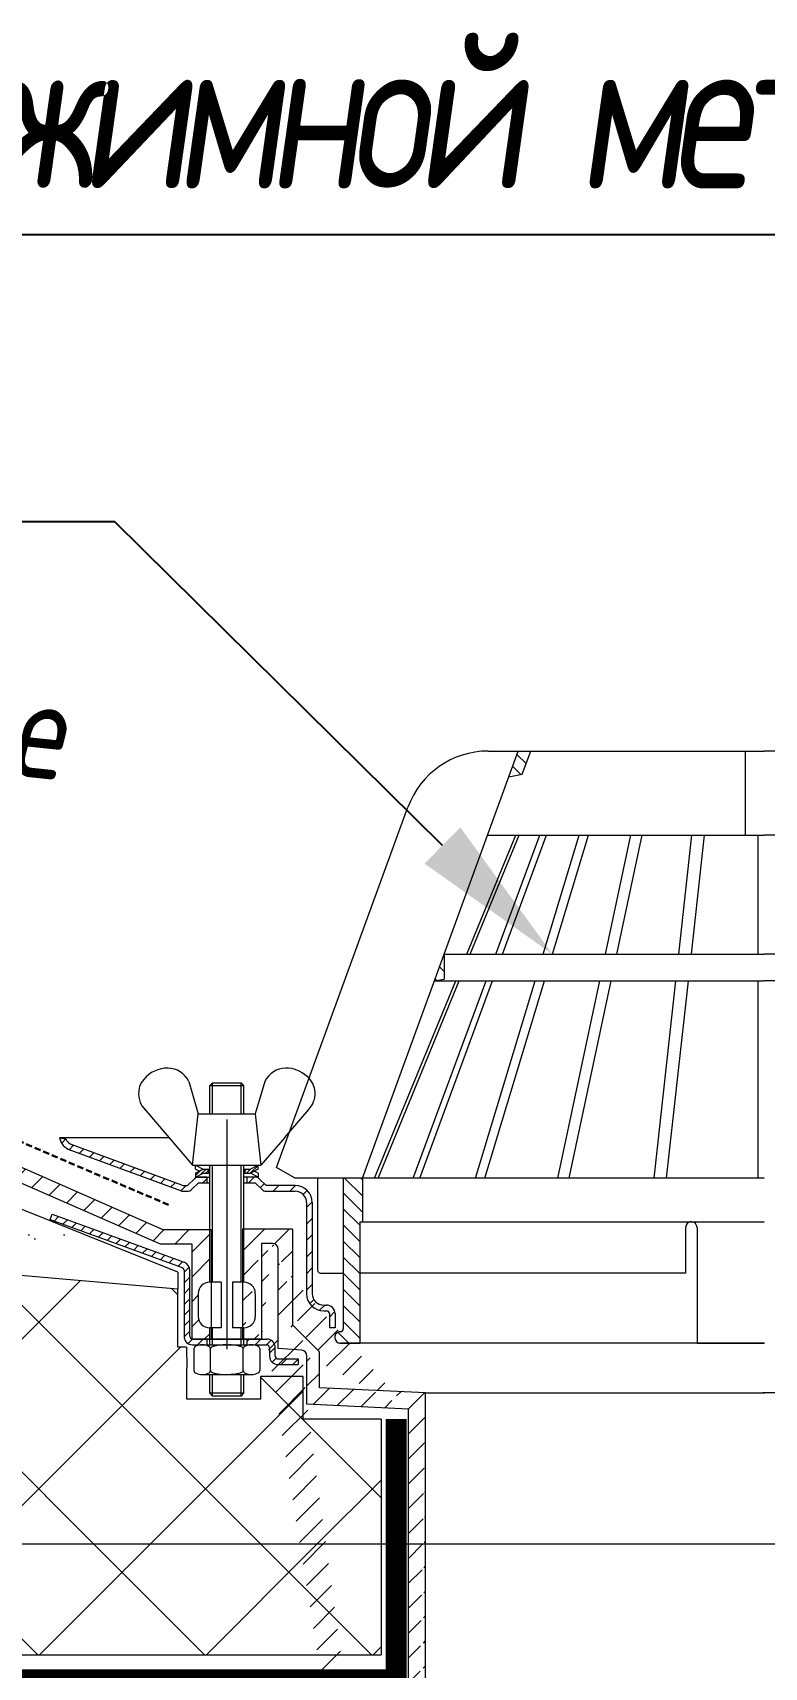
# Model space of a CAD drawing. Header units: millimetres. Extents: x 77165 to 11476408, y -193619 to 427745.
# Drawn here: x 393318 to 393908, y 387726 to 389047 of the extents above; entities that cross this region are included whole.
import ezdxf
from ezdxf import colors
from ezdxf.entities.mleader import LeaderData, LeaderLine
from ezdxf.math import Vec2, Vec3

# ---------------------------------------------------------------- set-up
doc = ezdxf.new("R2010")
doc.units = ezdxf.units.MM
doc.linetypes.add('DASHED', pattern=[0.75, 0.5, -0.25])
doc.layers.add('АР_Кровельный аэратор', color=250, linetype='Continuous')
doc.layers.add('АР_Тонкие', color=250, linetype='Continuous', lineweight=5)
doc.styles.add('Архитект', font='isocpeur.ttf', dxfattribs={"width": 0.8, "oblique": 8})
pattern_1 = [(45, (-416449.63, 161904.75), (-67.351921, 67.351921), []), (135, (-416449.63, 161904.75), (-67.351921, -67.351921), [])]

msp = doc.modelspace()

# ---------------------------------------------------------------- hatches: boundary and pattern name
at = {"layer": 'АР_Кровельный аэратор', "lineweight": 15}
h = msp.add_hatch(dxfattribs=at)
h.set_pattern_fill('AR-SAND', color=256, scale=1.8, style=0)
h.set_pattern_definition([(37.5, (-416449.63, 161904.754), (-2.8800563, 88.094383), [0, -69.4944, 0, -77.724, 0, -74.295]), (7.5, (-416449.63, 161904.75), (80.914191, 129.028518), [0, -37.4904, 0, -62.6364, 0, -24.003]), (327.5, (-416505.864, 161904.754), (142.3786266, 0.258693), [0, -22.86, 0, -82.296, 0, -107.442]), (317.5, (-416505.86, 161904.75), (137.440161, 40.127278), [0, -11.43, 0, -53.9496, 0, -61.722])])
h.paths.add_polyline_path([(393307.47676, 388094.3986), (393252.13626, 388121.58838), (393179.92803, 388123.75911), (393179.92803, 388090.67021), (393179.70595, 388088.89363), (393199.51184, 388087.18751, -0.957932331), (393215.72736, 388086.49038, -1), (393199.48187, 388086.49038, -0.0214857625), (393199.51184, 388087.18751), (393179.70595, 388088.89363), (393175.37163, 388054.21905), (393435.06466, 388031.84858), (393435.06178, 388045.71663)])
h.paths.add_polyline_path([(392877.59732, 388148.88418), (393163.55347, 388124.25136, 0.0213301521), (393168.32478, 388124.04475), (393172.05643, 388124.04243), (393172.03624, 388091.59544), (393171.97472, 388091.62064), (393172.23383, 388089.53729), (393112.86091, 388094.65179, 0.0213301521), (393112.89087, 388095.34387, 0.9582306426), (393096.67536, 388096.04605), (393010.02442, 388103.51033, 0.0213301521), (393010.05439, 388104.2024, 0.9582306426), (392993.83888, 388104.90458), (392907.18794, 388112.36886, 0.0213301521), (392907.21791, 388113.06094, 0.9582306426), (392891.00239, 388113.76312), (392883.14157, 388114.44027, 0.0213301521), (392883.16218, 388114.9162, 0.4142135624), (392877.57966, 388120.50568)])
h.paths.add_polyline_path([(392877.55438, 388079.87361), (392877.57271, 388109.33368, 0.3894425922), (392883.14157, 388114.44027), (392891.00239, 388113.76312, 0.0213301521), (392890.97243, 388113.07105, 0.9582306426), (392907.18794, 388112.36886), (392993.83888, 388104.90458, 0.0213301521), (392993.80891, 388104.21251, 0.9582306426), (393010.02442, 388103.51033), (393096.67536, 388096.04605, 0.0213301521), (393096.64539, 388095.35397, 0.9582306426), (393112.86091, 388094.65179), (393172.23383, 388089.53729), (393176.63988, 388054.1098)])
edge = h.paths.add_edge_path()
edge.add_line((392232.02411, 388204.49512), (392232.02411, 388170.5288))
edge.add_line((392232.02411, 388170.5288), (392274.54638, 388166.86585))
edge.add_arc((392282.63915, 388166.16872), 8.12274, -4.92341652, 175.07658348, ccw=False)
edge.add_line((392290.73192, 388165.47159), (392377.38286, 388158.00731))
edge.add_arc((392385.47564, 388157.31018), 8.12274, -4.92341652, 175.07658348, ccw=False)
edge.add_line((392393.56841, 388156.61306), (392480.21935, 388149.14877))
edge.add_arc((392488.31212, 388148.45165), 8.12274, -4.92341652, 175.07658348, ccw=False)
edge.add_line((392496.40489, 388147.75452), (392583.05583, 388140.29024))
edge.add_arc((392591.1486, 388139.59311), 8.12274, -4.92341652, 175.07658348, ccw=False)
edge.add_line((392599.24137, 388138.89598), (392685.89231, 388131.4317))
edge.add_arc((392693.98509, 388130.73458), 8.12274, -4.92341652, 175.07658348, ccw=False)
edge.add_line((392702.07786, 388130.03745), (392788.16591, 388122.62165))
edge.add_arc((392796.25868, 388121.92453), 8.12274, -4.92341653, 175.07658347, ccw=False)
edge.add_line((392804.35146, 388121.2274), (392872.0108, 388115.39909))
edge.add_arc((392877.57618, 388114.91968), 5.586, 89.96435306, 175.07658347, ccw=False)
edge.add_line((392877.57966, 388120.50568), (392877.59732, 388148.88418))
edge.add_line((392877.59732, 388148.88418), (392232.02411, 388204.49512))
edge = h.paths.add_edge_path()
edge.add_line((392232.02411, 388170.5288), (392232.02411, 388135.48085))
edge.add_line((392232.02411, 388135.48085), (392877.55438, 388079.87361))
edge.add_line((392877.55438, 388079.87361), (392877.57271, 388109.33368))
edge.add_arc((392877.57618, 388114.91968), 5.586, 175.07658348, 269.96435306, ccw=False)
edge.add_line((392872.0108, 388115.39909), (392804.35146, 388121.2274))
edge.add_arc((392796.25868, 388121.92453), 8.12274, 175.07658348, 355.07658348, ccw=False)
edge.add_line((392788.16591, 388122.62165), (392702.07786, 388130.03745))
edge.add_arc((392693.98509, 388130.73458), 8.12274, 175.07658348, 355.07658348, ccw=False)
edge.add_line((392685.89231, 388131.4317), (392599.24137, 388138.89598))
edge.add_arc((392591.1486, 388139.59311), 8.12274, 175.07658348, 355.07658348, ccw=False)
edge.add_line((392583.05583, 388140.29024), (392496.40489, 388147.75452))
edge.add_arc((392488.31212, 388148.45165), 8.12274, 175.07658348, 355.07658348, ccw=False)
edge.add_line((392480.21935, 388149.14877), (392393.56841, 388156.61306))
edge.add_arc((392385.47564, 388157.31018), 8.12274, 175.07658348, 355.07658348, ccw=False)
edge.add_line((392377.38286, 388158.00731), (392290.73192, 388165.47159))
edge.add_arc((392282.63915, 388166.16872), 8.12274, 175.07658347, 355.07658347, ccw=False)
edge.add_line((392274.54638, 388166.86585), (392232.02411, 388170.5288))
h = msp.add_hatch(dxfattribs=at)
h.set_pattern_fill('ANSI37', color=256, scale=30, style=0)
h.set_pattern_definition(pattern_1)
h.paths.add_polyline_path([(396405.36929, 388160.75911), (395614.09293, 388136.94145), (394382.07034, 388031.58477), (394382.07034, 387985.22097), (394375.05819, 387985.22097), (394375.05819, 387968.30932), (394375.05819, 387943.04484), (394315.35604, 387943.04484), (394315.35604, 387961.30892), (394280.94564, 387961.30892), (394280.94564, 387926.99477), (394218.037, 387926.99477), (394218.037, 387826.07268), (395627.95906, 387826.07268), (396405.36929, 387826.07268)])
h.paths.add_polyline_path([(392194.82905, 387980.56754), (392307.80974, 387973.73748), (392232.02411, 387949.90069), (392232.02411, 387826.07268), (393599.07042, 387826.07268), (393599.1198, 387926.93047), (393536.21117, 387926.9174), (393536.20404, 387961.23156), (393501.79364, 387961.22441), (393501.79743, 387942.96032), (393442.09528, 387942.94792), (393442.09003, 387968.2124), (393442.08652, 387985.12405), (393435.07437, 387985.12259), (393435.06466, 388031.84858), (392232.02411, 388135.48085), (392232.02411, 388010.72122), (392194.82905, 387999.13105)])
h = msp.add_hatch(dxfattribs=at)
h.set_pattern_fill('ANSI31', color=256, scale=4.48, style=0)
h.set_pattern_definition([(45, (170480.137, 415255.578), (-10.0578869, 10.0578869), [])])
h.paths.add_polyline_path([(393095.87876, 388152.53181), (393095.88114, 388141.03335), (393164.40585, 388141.04759), (393172.33342, 388148.97845), (393172.33267, 388152.54769)])
h.paths.add_polyline_path([(393181.99093, 388152.5497), (393181.99301, 388142.5521), (393185.66385, 388141.05201), (393254.32552, 388141.06627), (393272.11245, 388133.28934, -0.626669673), (393280.86932, 388129.4606), (393420.98203, 388068.19948), (393446.39299, 388068.19948), (393446.39299, 387991.55467, 0.0559229182), (393446.90261, 387991.49749), (393460.68323, 387991.4974), (393460.68323, 388000.6948, -0.4142135624), (393451.48447, 388009.89356), (393451.48447, 388028.2911, -0.4142135624), (393460.68323, 388037.48986), (393460.68323, 388079.69793), (393423.0361, 388079.69793), (393257.79497, 388152.56545)])
edge = h.paths.add_edge_path()
edge.add_line((393527.45403, 388080.25071), (393487.12101, 388080.25071))
edge.add_line((393487.12101, 388080.25071), (393487.12883, 387991.49603))
edge.add_line((393527.45403, 388003.06138), (393549.3011, 387981.21431))
edge.add_line((393527.45403, 388080.25071), (393527.45403, 388003.06138))
edge.add_line((393515.95347, 387984.038), (393515.95347, 388064.15287))
edge.add_arc((393534.52369, 387977.89884), 4.59938, 0, 85.30749234)
edge.add_line((393539.12307, 387938.98), (393539.12307, 387977.89884))
edge.add_line((393621.10434, 387934.87427), (393539.12307, 387938.98))
edge.add_line((393549.30109, 387952.28571), (393549.30109, 387981.21431))
edge.add_line((393634.85758, 387948.00093), (393549.30109, 387952.28571))
edge.add_line((393635.0939, 387234.64283), (393634.91251, 387948.00094))
edge.add_line((393621.29575, 387253.39108), (393621.10434, 387934.87427))
edge.add_line((393502.57327, 388068.75225), (393502.57327, 387991.49603))
edge.add_line((393511.35409, 388068.75225), (393502.57327, 388068.75225))
edge.add_line((393487.13061, 387991.49724), (393506.6946, 387991.49712))
edge.add_line((393629.01784, 387234.64283), (393621.29575, 387253.39108))
edge.add_line((393635.09356, 387235.91244), (393633.82217, 387234.64283))
edge.add_line((393635.0939, 387234.64283), (393629.01784, 387234.64283))
edge = h.paths.add_edge_path(flags=17)
edge.add_arc((393511.35409, 388064.15287), 4.59938, 0, 90)
h = msp.add_hatch(dxfattribs=at)
h.set_pattern_fill('KOVY', color=256, scale=2.299692, style=0)
h.set_pattern_definition([(45, (380430.1597, 388747.7477), (-1.62612747, 1.62612747), [])])
h.paths.add_polyline_path([(393459.6759, 388125.68995), (393459.75446, 388125.76852), (393459.75446, 388128.90952), (393455.40838, 388128.90952), (393449.26616, 388125.68995), (393449.26616, 388122.47038), (393455.40838, 388125.68995)])
h.paths.add_polyline_path([(393489.19052, 388128.90952), (393489.19052, 388125.68995), (393493.5366, 388125.68995), (393499.67883, 388128.90952), (393499.67883, 388132.12909), (393493.5366, 388128.90952)])
h = msp.add_hatch(dxfattribs=at)
h.set_pattern_fill('ANSI37', color=256, scale=30, style=0)
h.set_pattern_definition(pattern_1)
h.paths.add_polyline_path([(396405.36929, 387826.07268), (395611.93187, 387826.07268), (394218.037, 387826.07268), (394218.037, 387736.11517), (394781.79863, 387736.11517), (394843.13806, 387690.85768), (395314.12157, 387690.85768), (395347.22887, 387665.17491), (396405.36929, 387664.52626), (396405.36929, 387689.71189), (396481.15492, 387713.54868), (396318.28014, 387723.395), (396405.36929, 387750.53242)])
h.paths.add_polyline_path([(392232.02411, 387701.41082), (392232.02411, 387666.07234), (392469.31973, 387666.07016), (392502.443, 387691.73233), (392973.42642, 387691.43931), (393034.79399, 387736.65862), (393599.0573, 387736.47345), (393599.07042, 387826.07268), (392232.02411, 387826.07268), (392232.02411, 387715.88161), (392270.61468, 387713.54868)])

# ---------------------------------------------------------------- linework, layer by layer
for p, q in [((393584.1058, 388121.65536), (393709.65965, 388466.60877)), ((393685.52693, 388466.60819), (393908.36063, 388466.6085)), ((393711.95298, 388447.64419), (393705.21097, 388454.38621)), ((393716.10719, 388456.49901), (393708.6824, 388463.9238)), ((393712.94814, 388447.81967), (393719.78687, 388466.60875)), ((393719.57862, 388466.0366), (393719.00646, 388466.60875)), ((393893.15822, 388398.5376), (393893.15822, 388466.60847)), ((394131.19432, 388466.6088), (393908.36063, 388466.6085)), ((393702.12641, 388445.91153), (393712.94814, 388447.81967)), ((393514.72031, 388130.04631), (393620.69776, 388421.21446)), ((393668.26443, 388302.41088), (393707.85061, 388398.5379)), ((393671.00237, 388302.41087), (393710.58855, 388398.5379)), ((393684.88292, 388398.53732), (393908.36072, 388398.53763)), ((393691.67922, 388302.41081), (393727.17126, 388398.53787)), ((393696.96851, 388302.4108), (393732.46055, 388398.53787)), ((393729.86064, 388302.41071), (393758.83983, 388398.53783)), ((393737.43594, 388302.41069), (393766.46571, 388398.53782)), ((393780.20669, 388302.41057), (393800.69815, 388398.53777)), ((393789.36801, 388302.41054), (393809.85947, 388398.53776)), ((393839.28637, 388302.41041), (393849.89366, 388398.5377)), ((393849.50449, 388302.41038), (393860.11179, 388398.53769)), ((393903.073, 388398.53762), (393903.073, 388302.41022)), ((394131.83852, 388398.53793), (393908.36072, 388398.53763)), ((393649.89601, 388301.55685), (393649.66811, 388301.78476)), ((393649.89552, 388302.41022), (393908.36085, 388302.41022)), ((393649.89602, 388302.41093), (393649.89596, 388282.34336)), ((394166.82618, 388302.41093), (393908.36085, 388302.41022)), ((393642.09106, 388280.96717), (393649.89596, 388282.34336)), ((393644.11142, 388281.3234), (393642.72525, 388282.70957)), ((393649.89598, 388288.54787), (393646.19668, 388292.24716)), ((393593.82727, 388121.65533), (393659.43365, 388280.96712)), ((393596.56521, 388121.65532), (393662.17159, 388280.96711)), ((393624.94065, 388121.65524), (393683.76175, 388280.96705)), ((393630.22994, 388121.65523), (393689.05105, 388280.96704)), ((393642.09062, 388280.96644), (393908.36088, 388280.96644)), ((393675.36874, 388121.6551), (393723.39605, 388280.96694)), ((393682.84892, 388121.65508), (393730.96006, 388280.96692)), ((393741.67496, 388121.65492), (393775.63552, 388280.9668)), ((393750.83628, 388121.6549), (393784.79683, 388280.96677)), ((393819.34064, 388121.65471), (393836.92013, 388280.96663)), ((393829.55877, 388121.65468), (393847.13825, 388280.9666)), ((393903.073, 388280.96644), (393903.073, 388121.65446)), ((394174.63114, 388280.96717), (393908.36088, 388280.96644)), ((393443.71252, 388199.68402), (393451.47582, 388173.52353)), ((393462.98292, 388198.60533), (393460.68323, 388196.30564)), ((393460.68323, 388196.30564), (393488.27953, 388196.30564)), ((393460.68323, 388173.52353), (393460.68323, 388196.30564)), ((393462.98292, 388198.60533), (393485.97984, 388198.60533)), ((393462.98292, 388173.52353), (393462.98292, 388198.60533)), ((393485.97984, 388173.52353), (393485.97984, 388198.60533)), ((393485.97984, 388198.60533), (393488.27953, 388196.30564)), ((393488.27953, 388173.52353), (393488.27953, 388196.30564)), ((393505.23295, 388199.68402), (393497.46965, 388173.52353)), ((393407.52925, 388178.00957), (393446.87644, 388132.12909)), ((393446.87644, 388132.12909), (393451.47582, 388173.52353)), ((393451.47582, 388173.52353), (393497.46965, 388173.52353)), ((393474.46556, 388169.07503), (393474.48357, 387983.50944)), ((393497.46965, 388173.52353), (393502.06903, 388132.12909)), ((393423.0361, 388079.69793), (393257.79497, 388152.56545)), ((393339.40577, 388154.18657), (393344.48595, 388153.37887)), ((393427.95989, 388154.18657), (393339.40578, 388154.18657)), ((393341.18845, 388149.80892), (393344.5717, 388153.19217)), ((393521.20205, 388154.439), (393502.06903, 388132.12909)), ((393420.98203, 388068.19948), (393254.32552, 388141.06627)), ((393347.16958, 388144.56714), (393350.72132, 388148.11888)), ((393437.28883, 388111.25839), (393348.10888, 388144.18052)), ((393438.11067, 388115.85778), (393349.70174, 388148.49528)), ((393355.33772, 388141.51189), (393358.91857, 388145.09274)), ((393363.53497, 388138.48575), (393367.11582, 388142.06661)), ((393371.73221, 388135.45961), (393375.31307, 388139.04047)), ((393435.06466, 388031.84858), (392232.02411, 388135.48085)), ((393379.92946, 388132.43347), (393383.51032, 388136.01433)), ((393388.12671, 388129.40733), (393391.70756, 388132.98819)), ((393396.32396, 388126.3812), (393399.90481, 388129.96205)), ((393404.5212, 388123.35506), (393408.10206, 388126.93591)), ((393412.71845, 388120.32892), (393416.29931, 388123.90977)), ((393446.87644, 388132.12909), (393502.06903, 388132.12909)), ((393449.26616, 388132.12909), (393455.40838, 388128.90952)), ((393449.26616, 388128.90952), (393449.26616, 388132.12909)), ((393449.26616, 388125.68995), (393455.40838, 388128.90952)), ((393449.26616, 388128.90952), (393452.33727, 388127.29973)), ((393449.26616, 388125.68995), (393449.26616, 388122.47038)), ((393449.26616, 388122.47038), (393455.40838, 388125.68995)), ((393455.40838, 388128.90952), (393460.68323, 388128.90952)), ((393455.40838, 388125.68995), (393460.68323, 388125.68995)), ((393459.6759, 388125.68995), (393459.75446, 388125.76852)), ((393459.75446, 388128.90952), (393459.75446, 388125.68995)), ((393460.68323, 388037.48986), (393460.68323, 388132.12909)), ((393462.98292, 388037.48986), (393462.98292, 388132.12909)), ((393485.97984, 388037.48986), (393485.97984, 388132.12909)), ((393488.27953, 388037.48986), (393488.27953, 388132.12909)), ((393488.27953, 388128.90952), (393493.5366, 388128.90952)), ((393488.27953, 388125.68995), (393493.5366, 388125.68995)), ((393489.19052, 388125.68995), (393489.19052, 388128.90952)), ((393499.67883, 388132.12909), (393493.5366, 388128.90952)), ((393499.67883, 388128.90952), (393493.5366, 388125.68995)), ((393499.67883, 388122.47038), (393493.5366, 388125.68995)), ((393499.67883, 388125.68995), (393496.60772, 388127.29973)), ((393499.67883, 388128.90952), (393499.67883, 388132.12909)), ((393499.67883, 388125.68995), (393499.67883, 388122.47038)), ((393529.17499, 388121.78644), (393514.72031, 388130.04631)), ((393420.9157, 388117.30278), (393424.49656, 388120.88364)), ((393429.11295, 388114.27664), (393432.6938, 388117.8575)), ((393437.31024, 388111.25055), (393441.63287, 388115.57317)), ((393438.88174, 388110.97376), (393442.79773, 388110.9738)), ((393439.70357, 388115.57315), (393442.79768, 388115.57319)), ((393448.34962, 388121.12512), (393442.79768, 388115.57319)), ((393451.60188, 388117.87287), (393446.04994, 388112.32093)), ((393449.26616, 388122.47038), (393460.68323, 388122.47038)), ((393451.60188, 388117.87287), (393460.70258, 388117.87287)), ((393458.40326, 388122.47031), (393451.60224, 388122.47028)), ((393455.15595, 388117.87287), (393458.40289, 388121.11981)), ((393458.36333, 388117.87287), (393458.40289, 388117.91243)), ((393458.40289, 388122.47225), (393458.40289, 388117.87287)), ((393499.67862, 388122.47049), (393488.27953, 388122.47044)), ((393488.29888, 388117.87287), (393497.39959, 388117.87287)), ((393490.59857, 388122.47225), (393490.59857, 388117.87287)), ((393492.09158, 388117.87287), (393496.69097, 388122.47225)), ((393492.80207, 388122.47038), (393492.8002, 388122.47225)), ((393502.95153, 388112.32092), (393497.39959, 388117.87287)), ((393506.20379, 388115.57317), (393500.65184, 388121.12512)), ((393501.42788, 388113.84458), (393504.68013, 388117.09683)), ((393529.69305, 388115.57322), (393506.20364, 388115.57332)), ((393506.20379, 388110.97379), (393529.69299, 388110.97378)), ((393511.92167, 388110.97379), (393516.52116, 388115.57328)), ((393525.28625, 388110.97378), (393529.88436, 388115.57189)), ((393529.17499, 388121.78644), (393908.36104, 388121.78562)), ((393536.07592, 388108.39887), (393539.32858, 388111.65153)), ((393547.77068, 388121.65545), (393547.77058, 388047.14545)), ((393568.4679, 388121.6554), (393568.46774, 387999.77175)), ((393584.10579, 388107.16668), (393569.61707, 388121.65539)), ((393584.1058, 388120.17568), (393582.62613, 388121.65536)), ((393584.1058, 388121.65536), (393584.10576, 388086.24011)), ((393538.89176, 388101.775), (393538.89161, 388028.18485)), ((393538.89175, 388097.85012), (393543.47541, 388102.43378)), ((393543.49114, 388101.77504), (393543.49099, 388028.1849)), ((393584.10577, 388094.15768), (393568.46789, 388109.79556)), ((393435.06178, 388045.71663), (393308.44414, 388096.41799)), ((393331.91833, 388088.06961), (393333.49144, 388092.39161)), ((393331.91833, 388088.06961), (393438.49072, 388049.27968)), ((393333.49144, 388092.39161), (393440.06388, 388053.60166)), ((393338.69314, 388090.49831), (393335.10468, 388086.90985)), ((393345.83853, 388087.89755), (393342.25007, 388084.30909)), ((393352.98392, 388085.29679), (393349.39546, 388081.70833)), ((393488.29888, 388094.73889), (393488.27953, 388094.73889)), ((393538.89172, 388084.48551), (393543.49111, 388089.0849)), ((393581.80606, 388083.44836), (393568.46787, 388096.78656)), ((393581.80607, 388086.24011), (393581.80593, 387988.27325)), ((393581.80607, 388086.24011), (393584.10576, 388086.24011)), ((393584.10576, 388086.24011), (393850.18308, 388086.23938)), ((393846.09515, 388086.23921), (393908.36122, 388086.23921)), ((393360.12931, 388082.69603), (393356.54085, 388079.10757)), ((393367.2747, 388080.09527), (393363.68625, 388076.50681)), ((393374.4201, 388077.49451), (393370.83164, 388073.90605)), ((393381.56549, 388074.89375), (393377.97703, 388071.30529)), ((393388.71088, 388072.29299), (393385.12242, 388068.70453)), ((393461.82445, 388079.69793), (393423.0361, 388079.69793)), ((393461.82445, 388079.69793), (393461.83222, 387991.49603)), ((393487.12101, 388080.25071), (393487.12883, 387991.49603)), ((393527.45403, 388080.25071), (393487.12101, 388080.25071)), ((393527.45403, 388080.25071), (393527.45403, 388003.06138)), ((393538.8917, 388071.1209), (393543.49109, 388075.72029)), ((393581.80604, 388070.43936), (393568.46785, 388083.77756)), ((393844.88956, 388081.64), (393844.88951, 388044.84494)), ((393854.08832, 388081.63999), (393854.0882, 387988.27251)), ((393395.85627, 388069.69223), (393392.26781, 388066.10377)), ((393403.00166, 388067.09147), (393399.41321, 388063.50301)), ((393410.14705, 388064.49071), (393406.5586, 388060.90225)), ((393417.29245, 388061.88994), (393413.70399, 388058.30149)), ((393424.43784, 388059.28918), (393420.84938, 388055.70073)), ((393446.39299, 388068.19948), (393420.98203, 388068.19948)), ((393446.39299, 387991.55467), (393446.39299, 388068.19948)), ((393502.57327, 388068.75225), (393502.57327, 387991.49603)), ((393511.35409, 388068.75225), (393502.57327, 388068.75225)), ((393515.95347, 387984.038), (393515.95347, 388064.15287)), ((393538.89167, 388057.75629), (393543.49106, 388062.35568)), ((393581.80601, 388044.42136), (393568.46782, 388057.75955)), ((393581.80603, 388057.43036), (393568.46783, 388070.76855)), ((393431.58323, 388056.68842), (393427.99477, 388053.09997)), ((393435.06178, 388045.71663), (393435.06466, 388031.84858)), ((393438.72862, 388054.08766), (393435.14016, 388050.49921)), ((393440.00385, 388047.11867), (393440.00349, 387993.79722)), ((393444.09784, 388049.71073), (393440.00384, 388045.61673)), ((393444.60293, 387993.79719), (393444.6033, 388047.11862)), ((393538.89164, 388044.39168), (393543.49103, 388048.99107)), ((393550.07027, 388044.84575), (393568.4678, 388044.8457)), ((393581.80599, 388031.41236), (393568.4678, 388044.75055)), ((393844.88951, 388044.84494), (393581.80601, 388044.8453)), ((393435.07437, 387985.12259), (393435.06466, 388031.84858)), ((393444.6032, 388032.82025), (393440.00372, 388028.22078)), ((393444.60326, 388041.51823), (393440.00378, 388036.91875)), ((393469.882, 388037.48986), (393460.68323, 388037.48986)), ((393469.882, 388037.48986), (393469.882, 388000.6948)), ((393488.27953, 388037.48986), (393479.08076, 388037.48986)), ((393479.08076, 388037.48986), (393479.08076, 388000.6948)), ((393538.89162, 388031.02707), (393543.49101, 388035.62646)), ((393581.80598, 388018.40336), (393568.46778, 388031.74155)), ((393444.60314, 388024.12227), (393440.00367, 388019.5228)), ((393451.48447, 388028.2911), (393451.48447, 388009.89356)), ((393497.4783, 388028.2911), (393497.4783, 388009.89356)), ((393541.43355, 388020.20443), (393544.75696, 388023.52784)), ((393549.38259, 388014.78888), (393553.57983, 388018.98612)), ((393552.68975, 388018.98612), (393554.98779, 388018.98612)), ((393581.80596, 388005.39435), (393568.46776, 388018.73255)), ((393444.60302, 388006.72631), (393440.00355, 388002.12684)), ((393444.60308, 388015.42429), (393440.00361, 388010.82482)), ((393552.6897, 388014.38668), (393554.9878, 388014.38666)), ((393557.28748, 388012.08696), (393557.28743, 388000.58858)), ((393557.28747, 388009.32918), (393561.68836, 388013.73007)), ((393561.88686, 388012.08701), (393561.88681, 388000.58856)), ((393581.80594, 387992.38535), (393568.46775, 388005.72354)), ((393444.60296, 387998.02833), (393440.01284, 387993.43821)), ((393469.882, 388000.6948), (393460.68323, 388000.6948)), ((393460.68323, 387986.89659), (393460.68323, 388000.6948)), ((393462.98292, 387986.89659), (393462.98292, 388000.6948)), ((393488.27953, 388000.6948), (393479.08076, 388000.6948)), ((393485.97984, 387986.89659), (393485.97984, 388000.6948)), ((393488.27953, 387986.89659), (393488.27953, 388000.6948)), ((393527.45403, 388003.06138), (393549.3011, 387981.21431)), ((393561.88681, 388000.58856), (393557.28743, 388000.58856)), ((393572.90899, 387988.27328), (393564.16788, 387997.01438)), ((393442.08652, 387985.12405), (393435.07437, 387985.12259)), ((393442.08652, 387985.12405), (393442.09003, 387968.2124)), ((393446.76858, 387991.49603), (393443.22963, 387987.95708)), ((393502.57327, 387991.49603), (393446.39299, 387991.49603)), ((393446.90252, 387986.89811), (393458.40101, 387986.89803)), ((393446.90261, 387991.49749), (393461.834, 387991.4974)), ((393447.11377, 387991.49603), (393461.83222, 387991.49603)), ((393447.92683, 387983.81901), (393447.92683, 387966.05738)), ((393455.46649, 387991.49603), (393450.86854, 387986.89808)), ((393454.56546, 387986.89659), (393494.39728, 387986.89659)), ((393458.40104, 387991.49742), (393458.40101, 387986.89803)), ((393458.40101, 387986.89803), (393461.83441, 387986.89801)), ((393461.20411, 387966.05713), (393461.20411, 387983.84536)), ((393461.83222, 387991.49603), (393502.09356, 387991.49603)), ((393461.83441, 387986.89801), (393490.59669, 387986.89783)), ((393474.48134, 387986.89659), (393474.48136, 387986.89659)), ((393474.48136, 387986.89659), (393474.48138, 387986.89659)), ((393487.13061, 387991.49724), (393506.6946, 387991.49712)), ((393487.75865, 387966.05737), (393487.75865, 387983.81888)), ((393490.59673, 387991.49721), (393490.59669, 387986.89783)), ((393490.59669, 387986.89783), (393506.69458, 387986.89773)), ((393492.58764, 387991.49603), (393490.59671, 387989.50511)), ((393501.86792, 387991.49603), (393497.26968, 387986.89779)), ((393501.03593, 387983.81901), (393501.03593, 387966.05738)), ((393510.1952, 387990.54302), (393506.54991, 387986.89773)), ((393513.59335, 387984.66088), (393508.99424, 387980.06178)), ((393508.99425, 387984.59802), (393508.99424, 387977.79284)), ((393513.59362, 387977.79281), (393513.59363, 387984.598)), ((393534.89995, 387982.48281), (393515.95347, 387984.038)), ((393549.30109, 387952.28571), (393549.30109, 387981.21431)), ((393565.70808, 387988.2733), (393572.60717, 387988.27328)), ((393566.16802, 387988.27329), (393581.80593, 387988.27325)), ((393908.55424, 387988.32761), (393566.26257, 387988.27651)), ((393854.08856, 387988.27236), (393908.19688, 387988.27236)), ((393442.09528, 387942.94792), (393442.09003, 387968.2124)), ((393514.32427, 387976.11152), (393511.14821, 387972.93546)), ((393515.89329, 387970.89373), (393531.98828, 387970.89365)), ((393515.89331, 387975.49311), (393531.98831, 387975.49302)), ((393522.9861, 387975.49307), (393518.38675, 387970.89371)), ((393531.98831, 387975.21499), (393527.66699, 387970.89367)), ((393531.98831, 387975.49302), (393531.98828, 387970.89365)), ((393539.12307, 387938.98), (393539.12307, 387977.89884)), ((393454.56546, 387962.9798), (393494.39729, 387962.9798)), ((393460.68323, 387947.80189), (393460.68323, 387962.9798)), ((393462.98292, 387945.5022), (393462.98292, 387962.9798)), ((393485.97984, 387945.5022), (393485.97984, 387962.9798)), ((393488.27953, 387947.80189), (393488.27953, 387962.9798)), ((393536.20404, 387961.23156), (393501.79364, 387961.22441)), ((393501.79364, 387961.22441), (393501.79743, 387942.96032)), ((393536.21117, 387926.9174), (393536.20404, 387961.23156)), ((393634.85758, 387948.00093), (393549.30109, 387952.28571)), ((393501.79743, 387942.96032), (393442.09528, 387942.94792)), ((393488.27953, 387947.80189), (393460.68323, 387947.80189)), ((393462.98292, 387945.5022), (393460.68323, 387947.80189)), ((393485.97984, 387945.5022), (393462.98292, 387945.5022)), ((393485.97984, 387945.5022), (393488.27953, 387947.80189)), ((393621.10434, 387934.87427), (393539.12307, 387938.98)), ((393634.85758, 387948.00093), (393908.56286, 387948.04384)), ((393635.0939, 387234.64283), (393634.91251, 387948.00094)), ((394180.8393, 387948.00093), (393907.13403, 387948.04384)), ((393599.1198, 387926.93047), (393536.21117, 387926.9174)), ((393599.1198, 387926.93047), (393599.0573, 387736.47345)), ((393621.29575, 387253.39108), (393621.10434, 387934.87427)), ((392232.02411, 387826.07268), (396405.36929, 387826.07268)), ((393034.79399, 387736.65862), (393599.1198, 387736.47342))]:
    msp.add_line(p, q, dxfattribs=at)
msp.add_lwpolyline([(393521.20205, 388154.439), (393540.58972, 388177.10938, 0.438127531), (393539.17801, 388203.82712, -438.2702196265)], format="xyb", dxfattribs=at)
at = {"layer": 'АР_Кровельный аэратор', "lineweight": 15, "const_width": 16.8, "flags": 128}
msp.add_lwpolyline([(393611.20244, 387926.97086), (393611.24619, 387716.38952), (393045.63457, 387716.20989), (392980.55272, 387671.13311), (392501.3173, 387671.03354), (392501.3173, 387671.03354)], dxfattribs=at)
at = {"layer": 'АР_Кровельный аэратор', "lineweight": 15}
for centre, radius, start, end in [((393685.52778, 388397.61805), 68.99075, 89.999921, 159.99984299), ((393427.0303, 388184.86212), 25.64666, 89.91973899, 139.922872), ((393426.44146, 388191.335), 19.18321, 25.79964862, 88.20276244), ((393522.52916, 388191.31259), 19.21562, 91.86898423, 154.17284551), ((393521.90291, 388184.87132), 25.64666, 47.65595191, 90.09138399), ((393421.23268, 388189.76166), 18.05258, 139.911749, 224.495814), ((393352.88746, 388157.12479), 13.79815, 192.29487912, 249.73760813), ((393352.88746, 388157.12479), 9.19877, 204.03028611, 249.73760813), ((393438.88169, 388115.57315), 4.59938, 249.73760744, 270.00061184), ((393439.70352, 388120.17254), 4.59938, 249.73760886, 270.00061941), ((393442.79768, 388115.57319), 4.59938, 270.000575, 315), ((393451.60187, 388117.87287), 4.59938, 88.36726636, 135), ((393497.39959, 388117.87287), 4.59938, 45, 91.63273364), ((393506.20379, 388115.57317), 4.59938, 225, 269.99998), ((393529.69299, 388101.77502), 9.19877, 0, 89.99997756), ((393529.69299, 388101.77507), 13.79815, 359.99988541, 89.99975318), ((393849.48894, 388081.63999), 4.59938, 89.999843, 179.999921), ((393849.48894, 388081.63999), 4.59938, 359.999921, 89.999843), ((393511.35409, 388064.15287), 4.59938, 0, 90), ((393437.70416, 388047.11868), 2.29969, 359.999641, 69.999641), ((393437.70422, 388047.11866), 6.89907, 359.999641, 69.999641), ((393550.07027, 388047.14544), 2.29969, 179.999921, 269.999843), ((393460.68323, 388028.2911), 9.19877, 90, 180), ((393488.27953, 388028.2911), 9.19877, 0, 90), ((393552.68976, 388028.18483), 13.79815, 179.99988541, 269.99975171), ((393552.68976, 388028.18488), 9.19877, 179.999889, 269.99998), ((393554.98778, 388012.08703), 6.89908, 359.9997657, 89.99994401), ((393460.68323, 388009.89356), 9.19877, 180, 270), ((393488.27953, 388009.89356), 9.19877, 270, 0), ((393554.98779, 388012.08697), 2.29969, 359.999752, 89.99975201), ((393446.90256, 387993.79718), 6.89907, 179.999641, 269.999641), ((393446.90262, 387993.79718), 2.29969, 179.999641, 269.999641), ((393566.16804, 387992.87268), 4.59938, 89.999843, 179.999921), ((393566.16804, 387992.87268), 4.59938, 179.999921, 269.999843), ((393566.16805, 387999.77175), 2.29969, 269.999843, 359.999921), ((393449.69737, 387983.7566), 1.77164, 135.572893, 177.981231), ((393451.61114, 387981.95112), 4.40247, 113.279034, 136.227183), ((393454.34929, 387975.34863), 11.54998, 88.927548, 112.81210799), ((393454.92224, 387975.99575), 10.89278, 65.40066701, 89.183911), ((393457.72765, 387982.22805), 4.05854, 41.61165799, 64.786099), ((393459.48589, 387983.77295), 1.71809, 0.657559, 42.03020199), ((393462.08825, 387983.79414), 0.88366, 138.639883, 180.094212), ((393463.33996, 387982.72947), 2.52683, 118.83353801, 139.274977), ((393467.01015, 387975.76004), 10.40326, 102.13101, 118.02968501), ((393473.74901, 387945.00471), 41.88816, 89.8988, 102.302292), ((393475.5311, 387947.62942), 39.24979, 76.896538, 89.317671), ((393482.30819, 387976.65781), 9.44082, 60.76873699, 77.015522), ((393485.73944, 387982.86314), 2.35038, 39.351865, 59.891476), ((393486.88978, 387983.79753), 0.8684, 359.679342, 39.80530101), ((393489.51334, 387983.75806), 1.75661, 137.154587, 177.151708), ((393491.27406, 387982.17214), 4.12617, 115.13766901, 137.63430801), ((393494.02869, 387976.0246), 10.86226, 91.11899799, 114.51676601), ((393494.61347, 387975.34862), 11.54999, 67.18793299, 91.07247801), ((393497.35161, 387981.95111), 4.40248, 43.772899, 66.721011), ((393499.26539, 387983.7566), 1.77164, 2.018909, 44.42719699), ((393506.69456, 387984.59804), 2.29969, 359.999641, 89.999641), ((393506.69456, 387984.59804), 6.89907, 359.999641, 89.999641), ((393534.52369, 387977.89884), 4.59938, 0, 85.30749234), ((393449.69737, 387966.11978), 1.77163, 182.018675, 224.42704501), ((393459.45919, 387966.11289), 1.74579, 317.037941, 358.17767), ((393462.11928, 387966.09322), 0.91588, 182.242977, 222.90407101), ((393463.43644, 387967.26633), 2.67957, 222.104474, 241.85107799), ((393485.32619, 387967.52367), 3.00404, 296.599908, 315.596209), ((393486.79472, 387966.11126), 0.96679, 314.500619, 355.240286), ((393489.53333, 387966.12393), 1.77686, 182.99596, 223.976142), ((393499.2654, 387966.11978), 1.77164, 315.572935, 357.981322), ((393515.89331, 387977.7928), 6.89907, 179.999641, 269.999766), ((393515.89331, 387977.7928), 2.29969, 179.999641, 269.99975301), ((393451.61114, 387967.92526), 4.40247, 223.77276, 246.72093501), ((393454.34929, 387974.52774), 11.54997, 247.18786201, 271.072432), ((393454.88632, 387974.04396), 11.05877, 270.433341, 294.09228099), ((393457.65935, 387967.73914), 4.1714, 294.671916, 317.539566), ((393467.17305, 387974.5597), 10.8741, 242.620928, 258.126773), ((393473.82677, 388005.62331), 42.64226, 257.965358, 270.277148), ((393474.51732, 388017.53028), 54.55087, 269.492895, 274.95027201), ((393476.34129, 387998.27152), 35.20691, 274.697532, 282.01390101), ((393481.34071, 387975.81115), 12.19975, 281.00498001, 295.90883001), ((393491.38177, 387967.84577), 4.30286, 223.385026, 245.959244), ((393494.11797, 387974.23903), 11.25673, 246.49716, 270.055972), ((393494.42622, 387976.55834), 13.57858, 269.877925, 280.65911001), ((393495.26322, 387972.43015), 9.36698, 280.298333, 294.12327599), ((393497.35162, 387967.92526), 4.40247, 293.279046, 316.22722201)]:
    msp.add_arc(centre, radius, start, end, dxfattribs=at)
at = {"layer": 'АР_Тонкие', "color": 5, "linetype": 'DASHED', "lineweight": 30, "ltscale": 10}
msp.add_lwpolyline([(393427.53616, 388099.91424), (393252.90681, 388174.4651), (392232.02411, 388286.00607)], dxfattribs=at)

# ---------------------------------------------------------------- texts
at = {"layer": 'АР_Кровельный аэратор', "lineweight": 15, "style": 'Архитект', "oblique": 8, "width": 0.8}
msp.add_text('Местное понижение ', height=80, rotation=354.06843786, dxfattribs=at).set_placement((392547.74539, 388525.21964))

# ---------------------------------------------------------------- leaders
at = {"layer": 'АР_Кровельный аэратор', "lineweight": 15}
ml = msp.add_multileader_mtext('Standard', dxfattribs=at)
ml.set_content('{\\T0.85;Прижимной металлический фланец}', color=256, style='Архитект')
ml.set_leader_properties()
ml.build(insert=Vec2(0, 0))
ml.multileader.update_dxf_attribs({"text_left_attachment_type": 6, "text_right_attachment_type": 6, "dogleg_length": 50, "arrow_head_size": 125})
ctx = ml.context
ctx.base_point, ctx.char_height, ctx.arrow_head_size, ctx.landing_gap_size, ctx.plane_origin = Vec3(393060.9596, 388883.64472), 125, 125, 12.5, Vec3(395986.9576, 386460.42239)
ctx.left_attachment, ctx.right_attachment = 6, 6
notes = []
notes.append((ctx, [(0, (1, 1, 0), (394982.61811, 388883.64472), (-1, 0), 50, [(0, [(394574.65233, 388141.2022)], 0, [])])]))
ctx.mtext.insert, ctx.mtext.flow_direction = Vec3(393073.4596, 389046.14472), 5
ml = msp.add_multileader_mtext('Standard', dxfattribs=at)
ml.set_content('Фильтр от листьев', color=256, style='Архитект')
ml.set_leader_properties()
ml.build(insert=Vec2(0, 0))
ml.multileader.update_dxf_attribs({"text_left_attachment_type": 6, "text_right_attachment_type": 6, "dogleg_length": 50, "arrow_head_size": 125})
ctx = ml.context
ctx.base_point, ctx.char_height, ctx.arrow_head_size, ctx.landing_gap_size, ctx.plane_origin = Vec3(392061.50463, 388651.74757), 125, 125, 12.5, Vec3(396126.84659, 386256.83154)
ctx.left_attachment, ctx.right_attachment = 6, 6
notes.append((ctx, [(0, (1, 1, 0), (393384.07224, 388651.74757), (-1, 0), 50, [(0, [(393737.43594, 388302.41069)], 0, [])])]))
ctx.mtext.insert, ctx.mtext.flow_direction = Vec3(392074.00463, 388814.24757), 5
for ctx, leaders in notes:
    for number, flags, end, landing, length, lines in leaders:
        leader = LeaderData()
        leader.index, (leader.has_last_leader_line, leader.has_dogleg_vector, leader.attachment_direction) = number, flags
        leader.last_leader_point, leader.dogleg_vector, leader.dogleg_length = Vec3(end), Vec3(landing), length
        for number, points, colour, breaks in lines:
            line = LeaderLine()
            line.index, line.vertices, line.color, line.breaks = number, Vec3.list(points), colors.encode_raw_color(colour), breaks
            leader.lines.append(line)
        ctx.leaders.append(leader)

doc.saveas('drawing.dxf')
